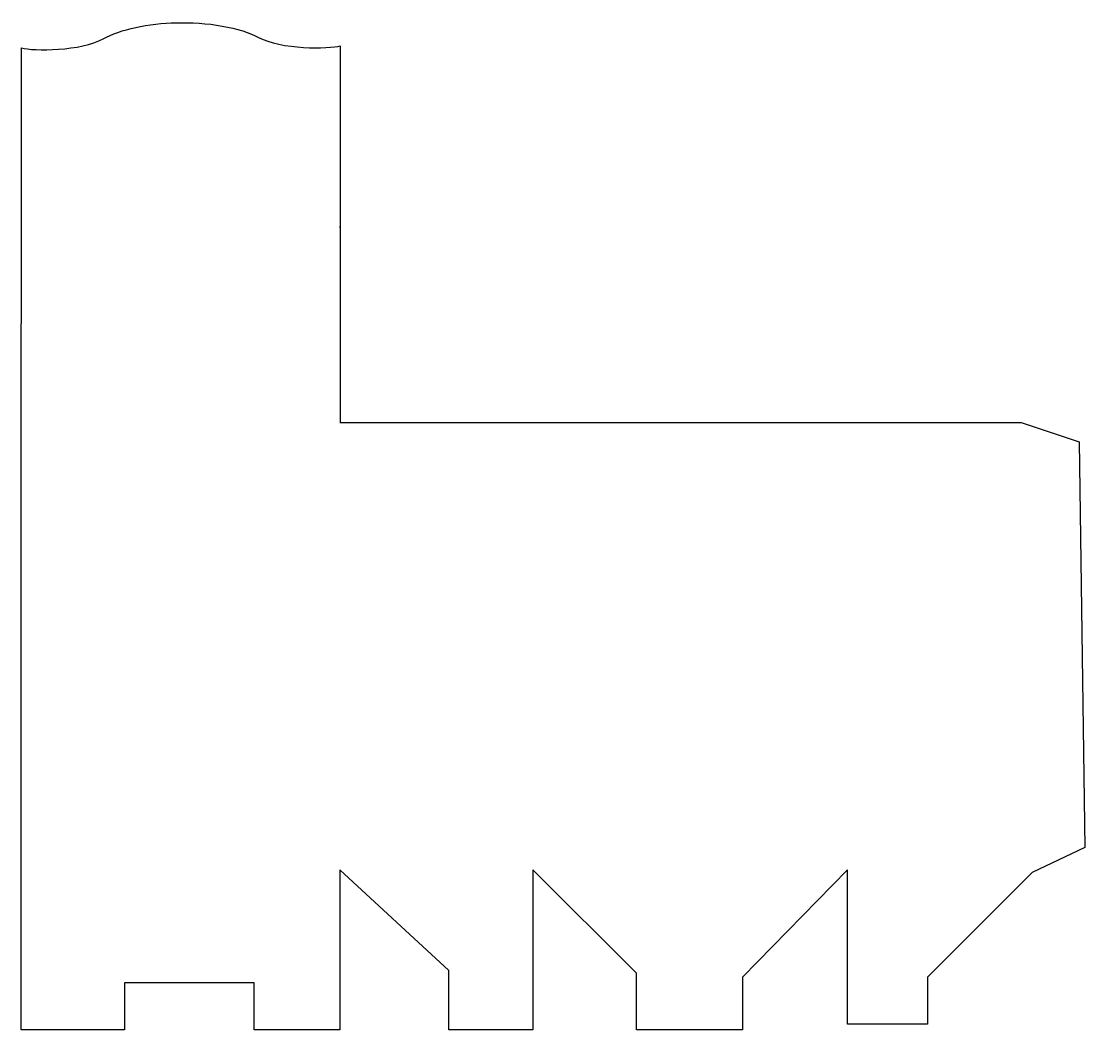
# Model space of a CAD drawing. Header units: centimetres. Extents: x -10.7 to 10.7, y -10.2 to 10.1.
import ezdxf

# ---------------------------------------------------------------- set-up
doc = ezdxf.new("R2010")
doc.units = ezdxf.units.CM
doc.header["$MEASUREMENT"] = 0
doc.layers.add('Camada 1', color=7, linetype='Continuous')

msp = doc.modelspace()

# ---------------------------------------------------------------- linework, layer by layer
at = {"layer": 'Camada 1', "lineweight": 25}
msp.add_open_spline([(-10.71, 2.06884), (-10.71, 2.06884), (-10.71, -10.18944), (-10.71, -10.18944), (-10.71, -10.18944), (-10.71, -10.18944), (-8.63091, -10.18943), (-8.63091, -10.18943), (-8.63091, -10.18943), (-8.63091, -10.18943), (-8.63091, -9.2446), (-8.63091, -9.2446), (-8.63091, -9.2446), (-8.63091, -9.2446), (-6.01878, -9.24461), (-6.01878, -9.24461), (-6.01878, -9.24461), (-6.01878, -9.24461), (-6.01878, -10.18944), (-6.01878, -10.18944), (-6.01878, -10.18944), (-6.01878, -10.18944), (-4.29589, -10.18943), (-4.29589, -10.18943), (-4.29589, -10.18943), (-4.29589, -10.18943), (-4.29589, -6.96599), (-4.29589, -6.96599), (-4.29589, -6.96599), (-4.29589, -6.96599), (-2.10059, -8.99455), (-2.10059, -8.99455), (-2.10059, -8.99455), (-2.10059, -8.99455), (-2.10059, -10.18943), (-2.10059, -10.18943), (-2.10059, -10.18943), (-2.10059, -10.18943), (-0.40551, -10.18943), (-0.40551, -10.18943), (-0.40551, -10.18943), (-0.40551, -10.18943), (-0.40551, -6.96599), (-0.40551, -6.96599), (-0.40551, -6.96599), (-0.40551, -6.96599), (1.67867, -9.05014), (1.67867, -9.05014), (1.67867, -9.05014), (1.67867, -9.05014), (1.67867, -10.18949), (1.67867, -10.18949), (1.67867, -10.18949), (1.67867, -10.18949), (3.81837, -10.18949), (3.81837, -10.18949), (3.81837, -10.18949), (3.81837, -10.18949), (3.81837, -9.13356), (3.81837, -9.13356), (3.81837, -9.13356), (3.81837, -9.13356), (5.93022, -6.96604), (5.93022, -6.96604), (5.93022, -6.96604), (5.93022, -6.96604), (5.93022, -10.07836), (5.93022, -10.07836), (5.93022, -10.07836), (5.93022, -10.07836), (7.54196, -10.07836), (7.54196, -10.07836), (7.54196, -10.07836), (7.54196, -10.07836), (7.54196, -9.13356), (7.54196, -9.13356), (7.54196, -9.13356), (7.54196, -9.13356), (9.65386, -7.02163), (9.65386, -7.02163), (9.65386, -7.02163), (9.65386, -7.02163), (10.70987, -6.52146), (10.70987, -6.52146), (10.70987, -6.52146), (10.70987, -6.52146), (10.59872, 1.64834), (10.59872, 1.64834), (10.59872, 1.64834), (10.59872, 1.64834), (9.43162, 2.03738), (9.43162, 2.03738), (9.43162, 2.03738), (9.43162, 2.03738), (-4.29592, 2.03738), (-4.29592, 2.03738), (-4.29592, 2.03738), (-4.29592, 2.03738), (-4.28362, 2.0404), (-4.28362, 2.0404), (-4.28362, 2.0404), (-4.28362, 2.0404), (-4.28362, 5.98663), (-4.28362, 5.98663), (-4.28362, 5.98663), (-4.28362, 5.98663), (-4.28889, 5.96343), (-4.28889, 5.96343), (-4.28889, 5.96343), (-4.28889, 5.96343), (-4.28362, 9.62963), (-4.28362, 9.62963), (-4.28362, 9.62963), (-4.51651, 9.55679), (-5.48911, 9.55592), (-5.92959, 9.79756), (-5.92959, 9.79756), (-6.26794, 9.98324), (-6.99832, 10.12191), (-7.58747, 10.08903), (-7.58747, 10.08903), (-7.58747, 10.08903), (-7.58747, 10.08903), (-7.58747, 10.08903), (-7.58747, 10.08903), (-8.13764, 10.09006), (-8.72137, 9.95626), (-9.05829, 9.76806), (-9.05829, 9.76806), (-9.49692, 9.52298), (-10.46942, 9.51628), (-10.70297, 9.58732), (-10.70297, 9.58732), (-10.70297, 9.58732), (-10.70296, 5.99484), (-10.70296, 5.99484), (-10.70296, 5.99484), (-10.70296, 5.99484), (-10.71, 2.06884), (-10.71, 2.06884)], degree=3, knots=[0, 0, 0, 0, 0.02777778, 0.02777778, 0.02777778, 0.02777778, 0.05555556, 0.05555556, 0.05555556, 0.05555556, 0.08333333, 0.08333333, 0.08333333, 0.08333333, 0.11111111, 0.11111111, 0.11111111, 0.11111111, 0.13888889, 0.13888889, 0.13888889, 0.13888889, 0.16666667, 0.16666667, 0.16666667, 0.16666667, 0.19444444, 0.19444444, 0.19444444, 0.19444444, 0.22222222, 0.22222222, 0.22222222, 0.22222222, 0.25, 0.25, 0.25, 0.25, 0.27777778, 0.27777778, 0.27777778, 0.27777778, 0.30555556, 0.30555556, 0.30555556, 0.30555556, 0.33333333, 0.33333333, 0.33333333, 0.33333333, 0.36111111, 0.36111111, 0.36111111, 0.36111111, 0.38888889, 0.38888889, 0.38888889, 0.38888889, 0.41666667, 0.41666667, 0.41666667, 0.41666667, 0.44444444, 0.44444444, 0.44444444, 0.44444444, 0.47222222, 0.47222222, 0.47222222, 0.47222222, 0.5, 0.5, 0.5, 0.5, 0.52777778, 0.52777778, 0.52777778, 0.52777778, 0.55555556, 0.55555556, 0.55555556, 0.55555556, 0.58333333, 0.58333333, 0.58333333, 0.58333333, 0.61111111, 0.61111111, 0.61111111, 0.61111111, 0.63888889, 0.63888889, 0.63888889, 0.63888889, 0.66666667, 0.66666667, 0.66666667, 0.66666667, 0.69444444, 0.69444444, 0.69444444, 0.69444444, 0.72222222, 0.72222222, 0.72222222, 0.72222222, 0.75, 0.75, 0.75, 0.75, 0.77777778, 0.77777778, 0.77777778, 0.77777778, 0.80555556, 0.80555556, 0.80555556, 0.80555556, 0.83333333, 0.83333333, 0.83333333, 0.83333333, 0.86111111, 0.86111111, 0.86111111, 0.86111111, 0.88888889, 0.88888889, 0.88888889, 0.88888889, 0.91666667, 0.91666667, 0.91666667, 0.91666667, 0.94444444, 0.94444444, 0.94444444, 0.94444444, 1, 1, 1, 1], dxfattribs=at)

doc.saveas('drawing.dxf')
